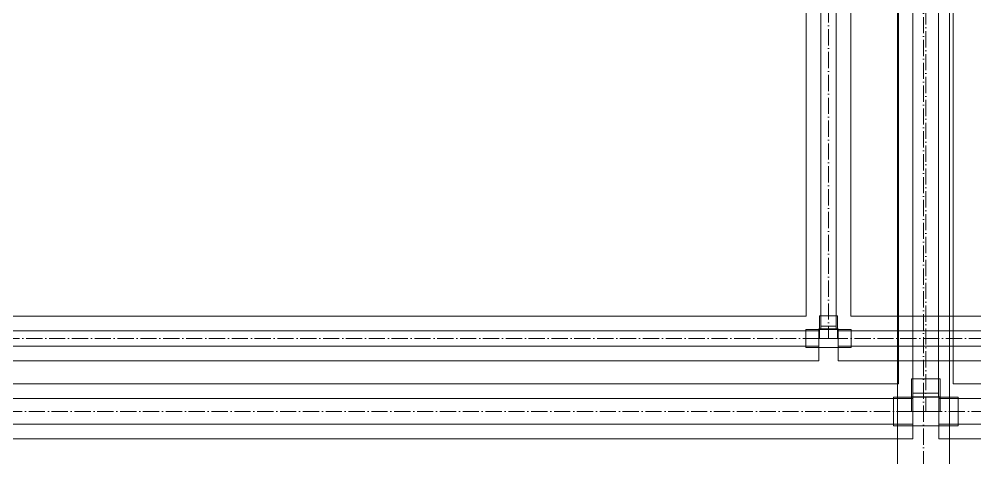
# Model space of a CAD drawing. Header units: millimetres. Extents: x -88595 to 880822, y -1054509 to -148035.
# Drawn here: x 187084 to 187674, y -238515 to -238245 of the extents above; entities that cross this region are included whole.
import ezdxf

# ---------------------------------------------------------------- set-up
doc = ezdxf.new("R2010")
doc.units = ezdxf.units.MM
doc.linetypes.add('$0$ADSK_Осевая', pattern=[14, 10, -2, 0, -2])
for name, color, linetype, lineweight in [('Изоляция', 7, 'Continuous', 18), ('Трубопровод', 7, 'Continuous', 18), ('Трубопроводы', 7, 'Continuous', 18)]:
    doc.layers.add(name, color=color, linetype=linetype, lineweight=lineweight)

msp = doc.modelspace()

# ---------------------------------------------------------------- linework, layer by layer
at = {"layer": 'Изоляция', "color": 190, "true_color": 0x8000ff}
for p, q in [((187570.06, -238053.57), (187570.06, -238428)), ((187597.58, -238428), (187597.58, -238053.57)), ((187570.06, -238428), (184417.6, -238428)), ((193560.02, -238428), (187597.58, -238428)), ((187577.82, -238435.76), (187589.82, -238435.76)), ((187577.82, -238455.52), (187577.82, -238435.76)), ((187589.82, -238435.76), (187589.82, -238455.52)), ((184417.6, -238455.52), (187577.82, -238455.52)), ((187589.82, -238455.52), (193560.02, -238455.52))]:
    msp.add_line(p, q, dxfattribs=at)
at = {"layer": 'Изоляция', "color": 134, "true_color": 0x00a6a6}
for p, q in [((187626.88, -238139.47), (187626.88, -238469.82)), ((187660.76, -238469.82), (187660.76, -238139.47)), ((187626.88, -238469.82), (184493.5, -238469.82)), ((193604.12, -238469.82), (187660.76, -238469.82)), ((187634.82, -238477.76), (187652.82, -238477.76)), ((187635.82, -238503.7), (187635.82, -238478.76)), ((187651.82, -238478.76), (187651.82, -238503.7)), ((184493.5, -238503.7), (187635.82, -238503.7)), ((187651.82, -238503.7), (193604.12, -238503.7))]:
    msp.add_line(p, q, dxfattribs=at)
at = {"layer": 'Трубопровод', "color": 24, "true_color": 0xa52900}
for p, q in [((187626.39, -237961.5), (187626.39, -241526.5)), ((187658.39, -241526.5), (187658.39, -237961.5))]:
    msp.add_line(p, q, dxfattribs=at)
at = {"layer": 'Трубопровод', "color": 24, "linetype": '$0$ADSK_Осевая', "true_color": 0xa52900}
msp.add_line((187642.39, -237961.5), (187642.39, -241526.5), dxfattribs=at)
msp.add_line((187642.39, -237961.5), (187642.39, -241526.5), dxfattribs=at)
at = {"layer": 'Трубопровод', "color": 190, "true_color": 0x8000ff}
for p, q in [((187579.06, -238053.57), (187579.06, -238435.76)), ((187588.58, -238435.76), (187588.58, -238053.57)), ((187577.82, -238437), (184417.6, -238437)), ((193560.02, -238437), (187589.82, -238437)), ((184417.6, -238446.52), (187577.82, -238446.52)), ((187589.82, -238446.52), (193560.02, -238446.52))]:
    msp.add_line(p, q, dxfattribs=at)
at = {"layer": 'Трубопровод', "color": 190, "linetype": '$0$ADSK_Осевая', "true_color": 0x8000ff}
for p, q in [((187583.82, -238053.57), (187583.82, -238435.76)), ((187583.82, -238053.57), (187583.82, -238435.76)), ((187577.82, -238441.76), (184417.6, -238441.76)), ((187577.82, -238441.76), (184417.6, -238441.76)), ((193560.02, -238441.76), (187589.82, -238441.76)), ((193560.02, -238441.76), (187589.82, -238441.76))]:
    msp.add_line(p, q, dxfattribs=at)
at = {"layer": 'Трубопровод', "color": 134, "true_color": 0x00a6a6}
for p, q in [((187635.88, -238139.47), (187635.88, -238477.76)), ((187651.76, -238477.76), (187651.76, -238139.47)), ((187635.82, -238478.82), (184493.5, -238478.82)), ((193604.12, -238478.82), (187651.82, -238478.82)), ((184493.5, -238494.7), (187635.82, -238494.7)), ((187651.82, -238494.7), (193604.12, -238494.7))]:
    msp.add_line(p, q, dxfattribs=at)
at = {"layer": 'Трубопровод', "color": 134, "linetype": '$0$ADSK_Осевая', "true_color": 0x00a6a6}
for p, q in [((187643.82, -238139.47), (187643.82, -238477.76)), ((187643.82, -238139.47), (187643.82, -238477.76)), ((187635.82, -238486.76), (184493.5, -238486.76)), ((187635.82, -238486.76), (184493.5, -238486.76)), ((193604.12, -238486.76), (187651.82, -238486.76)), ((193604.12, -238486.76), (187651.82, -238486.76))]:
    msp.add_line(p, q, dxfattribs=at)
at = {"layer": 'Трубопроводы', "color": 190, "true_color": 0x8000ff}
for p, q in [((187578.25, -238427.76), (187578.25, -238435.76)), ((187589.39, -238427.76), (187578.25, -238427.76)), ((187589.39, -238427.76), (187578.25, -238427.76)), ((187579.06, -238427.76), (187579.06, -238434.26)), ((187579.06, -238427.76), (187588.58, -238427.76)), ((187579.06, -238427.76), (187588.58, -238427.76)), ((187588.58, -238434.26), (187588.58, -238427.76)), ((187589.39, -238435.76), (187589.39, -238427.76)), ((187578.25, -238435.76), (187578.25, -238441.76)), ((187589.39, -238435.76), (187578.25, -238435.76)), ((187589.39, -238435.76), (187578.25, -238435.76)), ((187578.25, -238435.76), (187589.39, -238435.76)), ((187578.25, -238435.76), (187589.39, -238435.76)), ((187588.58, -238434.26), (187579.06, -238434.26)), ((187588.58, -238434.26), (187579.06, -238434.26)), ((187589.39, -238441.76), (187589.39, -238435.76)), ((187576.32, -238436.19), (187569.82, -238436.19)), ((187569.82, -238436.19), (187569.82, -238447.33)), ((187569.82, -238436.19), (187569.82, -238447.33)), ((187576.32, -238437), (187569.82, -238437)), ((187569.82, -238446.52), (187569.82, -238437)), ((187569.82, -238446.52), (187569.82, -238437)), ((187577.82, -238436.19), (187576.32, -238436.19)), ((187577.82, -238437), (187576.32, -238437)), ((187577.82, -238447.33), (187577.82, -238436.19)), ((187577.82, -238447.33), (187577.82, -238436.19)), ((187589.82, -238436.19), (187577.82, -238436.19)), ((187577.82, -238436.19), (187577.82, -238447.33)), ((187577.82, -238436.19), (187577.82, -238447.33)), ((187577.82, -238437), (187577.82, -238446.52)), ((187577.82, -238437), (187577.82, -238446.52)), ((187591.32, -238436.19), (187589.82, -238436.19)), ((187589.82, -238436.19), (187589.82, -238447.33)), ((187589.82, -238436.19), (187589.82, -238447.33)), ((187589.82, -238447.33), (187589.82, -238436.19)), ((187589.82, -238447.33), (187589.82, -238436.19)), ((187591.32, -238437), (187589.82, -238437)), ((187589.82, -238446.52), (187589.82, -238437)), ((187589.82, -238446.52), (187589.82, -238437)), ((187597.82, -238436.19), (187591.32, -238436.19)), ((187597.82, -238437), (187591.32, -238437)), ((187597.82, -238447.33), (187597.82, -238436.19)), ((187597.82, -238447.33), (187597.82, -238436.19)), ((187597.82, -238437), (187597.82, -238446.52)), ((187597.82, -238437), (187597.82, -238446.52)), ((187569.82, -238446.52), (187576.32, -238446.52)), ((187569.82, -238447.33), (187576.32, -238447.33)), ((187576.32, -238446.52), (187577.82, -238446.52)), ((187576.32, -238447.33), (187577.82, -238447.33)), ((187577.82, -238447.33), (187589.82, -238447.33)), ((187578.25, -238441.76), (187589.39, -238441.76)), ((187578.25, -238441.76), (187589.39, -238441.76)), ((187589.82, -238446.52), (187591.32, -238446.52)), ((187589.82, -238447.33), (187591.32, -238447.33)), ((187591.32, -238446.52), (187597.82, -238446.52)), ((187591.32, -238447.33), (187597.82, -238447.33))]:
    msp.add_line(p, q, dxfattribs=at)
at = {"layer": 'Трубопроводы', "color": 190, "linetype": '$0$ADSK_Осевая', "true_color": 0x8000ff}
for p, q in [((187583.82, -238435.76), (187583.82, -238441.76)), ((187577.82, -238441.76), (187589.82, -238441.76))]:
    msp.add_line(p, q, dxfattribs=at)
at = {"layer": 'Трубопроводы', "color": 134, "true_color": 0x00a6a6}
for p, q in [((187634.99, -238466.76), (187634.99, -238477.76)), ((187652.65, -238466.76), (187634.99, -238466.76)), ((187652.65, -238466.76), (187634.99, -238466.76)), ((187635.88, -238466.76), (187635.88, -238475.51)), ((187635.88, -238466.76), (187651.76, -238466.76)), ((187635.88, -238466.76), (187651.76, -238466.76)), ((187651.76, -238475.51), (187651.76, -238466.76)), ((187652.65, -238477.76), (187652.65, -238466.76)), ((187651.76, -238475.51), (187635.88, -238475.51)), ((187651.76, -238475.51), (187635.88, -238475.51)), ((187633.82, -238477.93), (187623.82, -238477.93)), ((187623.82, -238477.93), (187623.82, -238495.59)), ((187623.82, -238477.93), (187623.82, -238495.59)), ((187633.82, -238478.82), (187623.82, -238478.82)), ((187623.82, -238494.7), (187623.82, -238478.82)), ((187623.82, -238494.7), (187623.82, -238478.82)), ((187635.82, -238477.93), (187633.82, -238477.93)), ((187635.82, -238478.82), (187633.82, -238478.82)), ((187634.99, -238477.76), (187634.99, -238486.76)), ((187652.65, -238477.76), (187634.99, -238477.76)), ((187652.65, -238477.76), (187634.99, -238477.76)), ((187634.99, -238477.76), (187652.65, -238477.76)), ((187634.99, -238477.76), (187652.65, -238477.76)), ((187635.82, -238495.59), (187635.82, -238477.93)), ((187635.82, -238495.59), (187635.82, -238477.93)), ((187651.82, -238477.93), (187635.82, -238477.93)), ((187635.82, -238477.93), (187635.82, -238495.59)), ((187635.82, -238477.93), (187635.82, -238495.59)), ((187635.82, -238478.82), (187635.82, -238494.7)), ((187635.82, -238478.82), (187635.82, -238494.7)), ((187653.82, -238477.93), (187651.82, -238477.93)), ((187651.82, -238477.93), (187651.82, -238495.59)), ((187651.82, -238477.93), (187651.82, -238495.59)), ((187651.82, -238495.59), (187651.82, -238477.93)), ((187651.82, -238495.59), (187651.82, -238477.93)), ((187653.82, -238478.82), (187651.82, -238478.82)), ((187651.82, -238494.7), (187651.82, -238478.82)), ((187651.82, -238494.7), (187651.82, -238478.82)), ((187652.65, -238486.76), (187652.65, -238477.76)), ((187663.82, -238477.93), (187653.82, -238477.93)), ((187663.82, -238478.82), (187653.82, -238478.82)), ((187663.82, -238495.59), (187663.82, -238477.93)), ((187663.82, -238495.59), (187663.82, -238477.93)), ((187663.82, -238478.82), (187663.82, -238494.7)), ((187663.82, -238478.82), (187663.82, -238494.7)), ((187634.99, -238486.76), (187652.65, -238486.76)), ((187634.99, -238486.76), (187652.65, -238486.76)), ((187623.82, -238494.7), (187633.82, -238494.7)), ((187633.82, -238494.7), (187635.82, -238494.7)), ((187651.82, -238494.7), (187653.82, -238494.7)), ((187653.82, -238494.7), (187663.82, -238494.7)), ((187623.82, -238495.59), (187633.82, -238495.59)), ((187633.82, -238495.59), (187635.82, -238495.59)), ((187635.82, -238495.59), (187651.82, -238495.59)), ((187651.82, -238495.59), (187653.82, -238495.59)), ((187653.82, -238495.59), (187663.82, -238495.59))]:
    msp.add_line(p, q, dxfattribs=at)
at = {"layer": 'Трубопроводы', "color": 134, "linetype": '$0$ADSK_Осевая', "true_color": 0x00a6a6}
for p, q in [((187643.82, -238477.76), (187643.82, -238486.76)), ((187635.82, -238486.76), (187651.82, -238486.76))]:
    msp.add_line(p, q, dxfattribs=at)

doc.saveas('drawing.dxf')
